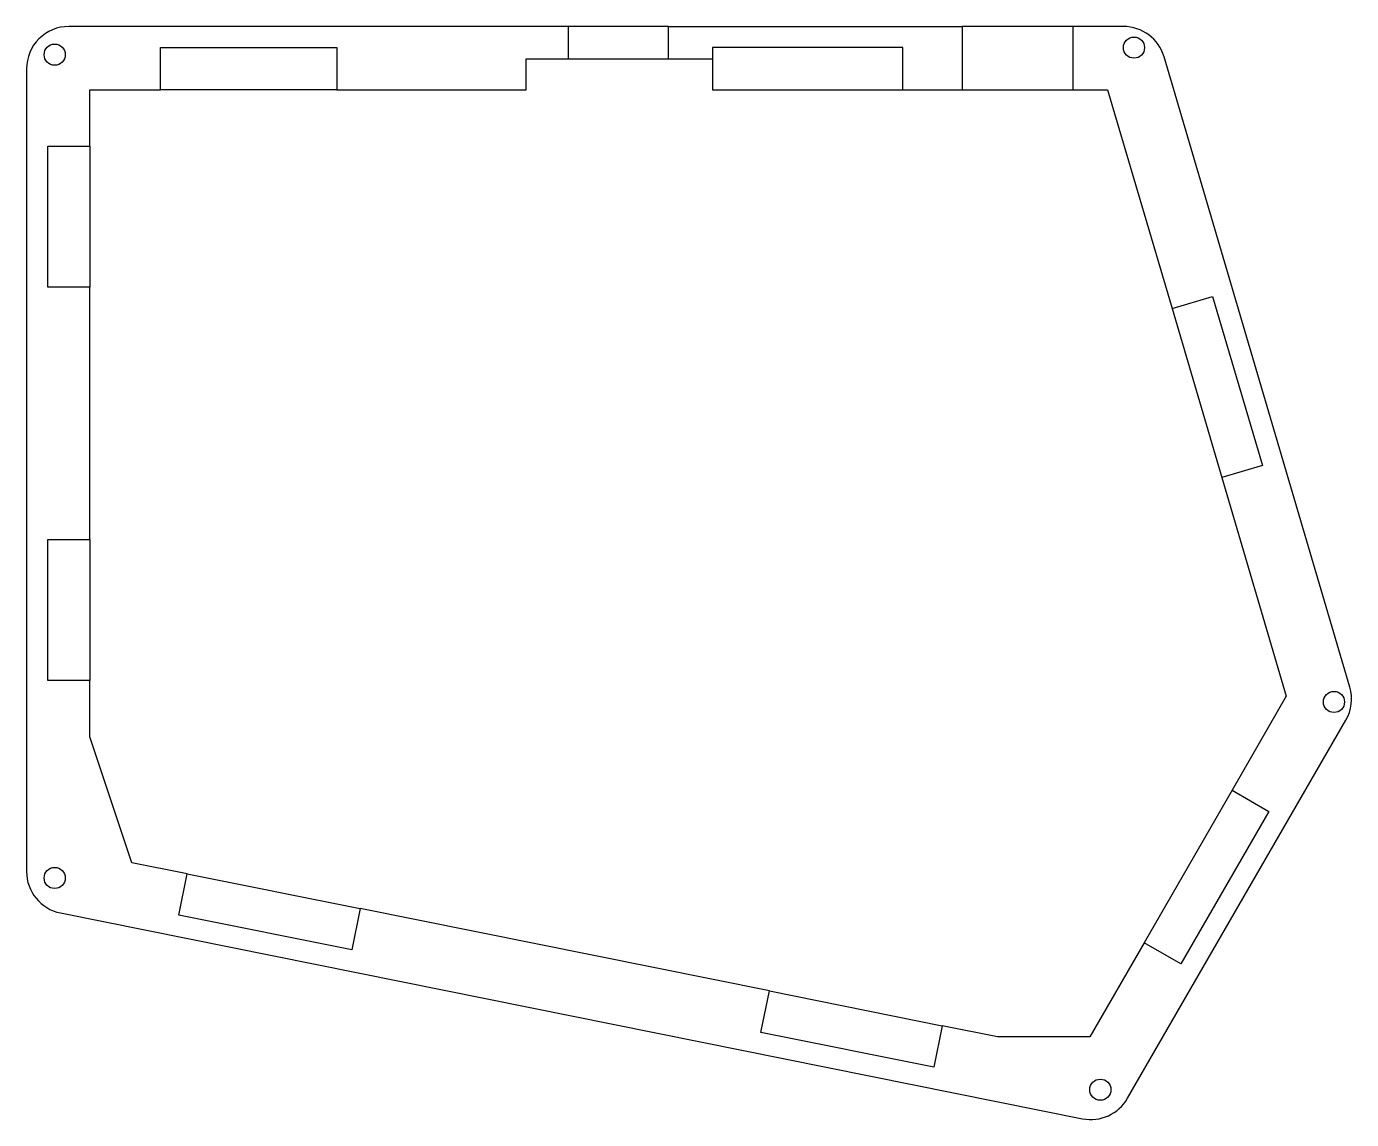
# Model space of a CAD drawing. Header units: millimetres. Extents: x -12 to 176, y -17 to 139.
import ezdxf

# ---------------------------------------------------------------- set-up
doc = ezdxf.new("R2010")
doc.units = ezdxf.units.MM
doc.layers.get('0').update_dxf_attribs({"linetype": 'CONTINUOUS'})

msp = doc.modelspace()

# ---------------------------------------------------------------- linework, layer by layer
for p, q in [((64.98, 133.96), (64.98, 138.56)), ((79.18, 138.56), (120.8, 138.56)), ((136.5, 138.56), (136.5, 129.56)), ((79.18, 133.96), (85.4, 133.96)), ((32.12, 129.56), (7.12, 129.56)), ((112.4, 129.56), (120.8, 129.56)), ((-2.88, 121.56), (-2.88, 101.56)), ((150.59, 98.53), (156.35, 100.23)), ((156.35, 100.23), (163.41, 76.25)), ((163.41, 76.25), (157.66, 74.55)), ((-2.88, 65.74), (-2.88, 45.74)), ((159.12, 30.18), (164.32, 27.18)), ((164.32, 27.18), (151.83, 5.53)), ((10.92, 18.32), (35.43, 13.39)), ((151.83, 5.53), (146.63, 8.52)), ((93.48, 1.7), (117.99, -3.24))]:
    msp.add_line(p, q)
msp.add_lwpolyline([(64.98, 138.56), (-5.88, 138.56, 0.414214), (-11.88, 132.56), (-11.88, 18.65, 0.357141), (-7.07, 12.76), (137.91, -16.43, 0.322073), (144.29, -13.54), (175.24, 40.12, 0.205211), (175.8, 44.81), (149.45, 134.26, 0.332601), (143.7, 138.56), (136.5, 138.56), (120.8, 138.56), (120.8, 129.56), (136.5, 129.56), (141.45, 129.56), (150.59, 98.53), (157.66, 74.55), (166.8, 43.52), (159.12, 30.18), (146.63, 8.52), (138.94, -4.82), (125.83, -4.82), (117.99, -3.24), (116.8, -9.12), (92.29, -4.18), (93.48, 1.7), (35.43, 13.39), (34.24, 7.51), (9.73, 12.44), (10.92, 18.32), (3.07, 19.9), (-2.88, 37.74), (-2.88, 45.74), (-8.88, 45.74), (-8.88, 65.74), (-2.88, 65.74), (-2.88, 101.56), (-8.88, 101.56), (-8.88, 121.56), (-2.88, 121.56), (-2.88, 129.56), (7.12, 129.56), (7.12, 135.56), (32.12, 135.56), (32.12, 129.56), (58.98, 129.56), (58.98, 133.96), (64.98, 133.96), (79.18, 133.96), (79.18, 138.56)], format="xyb", close=True)
msp.add_lwpolyline([(112.4, 135.56), (85.4, 135.56), (85.4, 129.56), (112.4, 129.56)], close=True)
for centre in [(-7.88, 134.56), (145.19, 135.56), (173.55, 42.71), (-7.88, 17.73), (140.42, -12.32)]:
    msp.add_circle(centre, 1.5)

doc.saveas('drawing.dxf')
